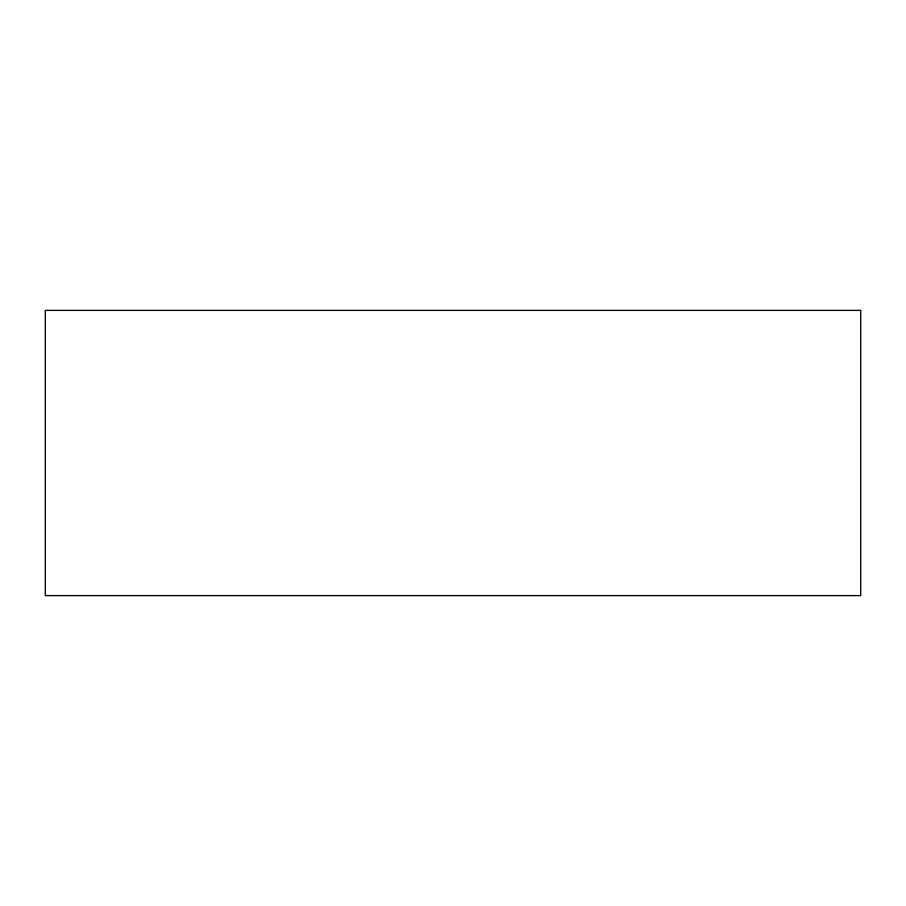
<?xml version="1.0" encoding="UTF-8"?>
<svg xmlns="http://www.w3.org/2000/svg" width="906" height="906" viewBox="0 0 906 906"><rect width="100%" height="100%" fill="white"/><g stroke="black" fill="none" stroke-linecap="round" stroke-linejoin="round"><path stroke-width="1.36" d="M860.7 310.384L45.3 310.384L45.3 595.616L860.7 595.616L860.7 310.384"/></g></svg>
